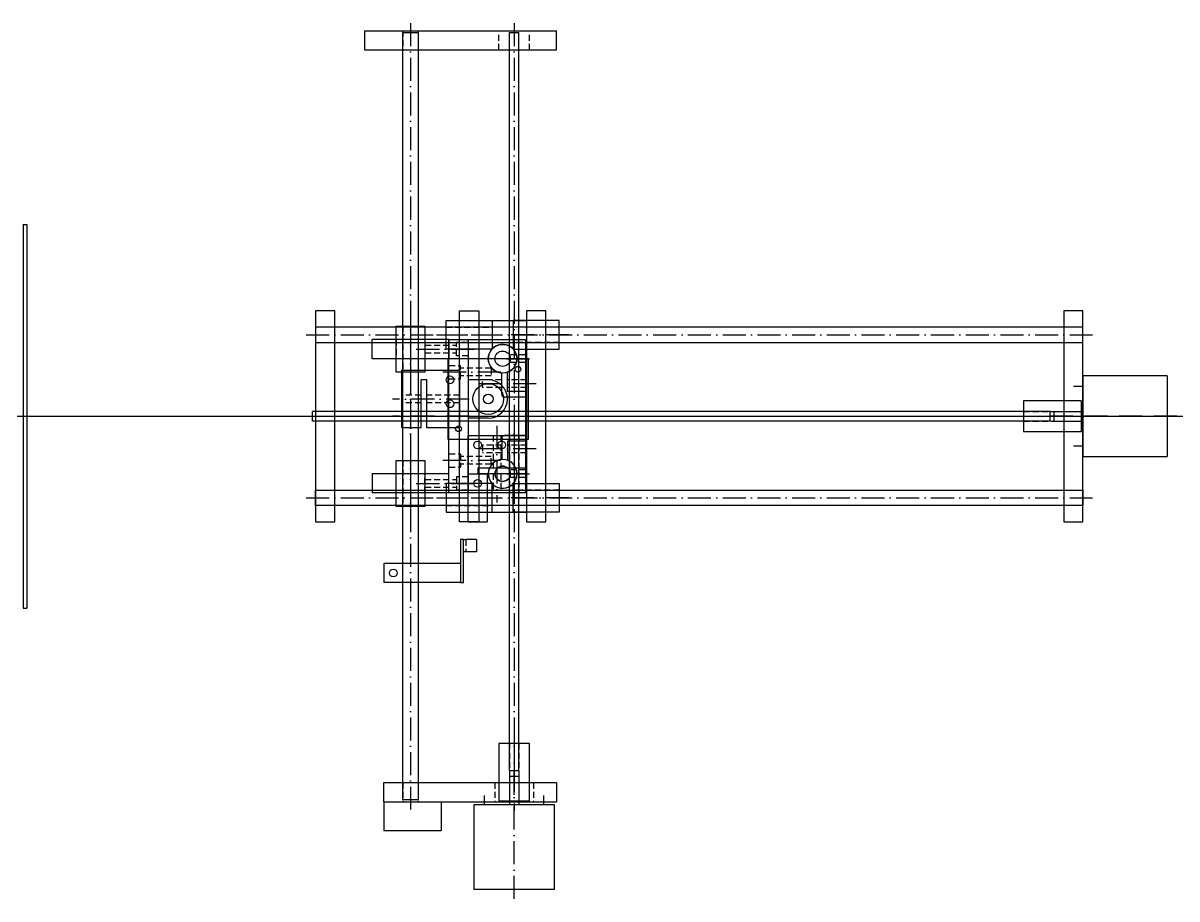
# Model space of a CAD drawing. Header units: millimetres. Extents: x -66 to 1186, y -195 to 418.
# Drawn here: x 584 to 1186, y -52 to 405 of the extents above; entities that cross this region are included whole.
import ezdxf

# ---------------------------------------------------------------- set-up
doc = ezdxf.new("R2010")
doc.units = ezdxf.units.MM
doc.linetypes.add('ACAD_ISO10W100', pattern=[18, 12, -3, 0, -3])
doc.linetypes.add('HIDDEN2', pattern=[4.7625, 3.175, -1.5875])
for name, color, linetype in [('bearings', 242, 'Continuous'), ('bed', 10, 'Continuous'), ('clutches', 90, 'Continuous'), ('endstops', 210, 'Continuous'), ('frame', 31, 'Continuous'), ('nuts', 182, 'Continuous'), ('rods', 34, 'Continuous'), ('screws', 51, 'Continuous'), ('steppers', 120, 'Continuous'), ('x_fix', 142, 'Continuous'), ('y_fix', 54, 'Continuous'), ('z_fix', 226, 'Continuous'), ('zx_fix', 86, 'Continuous')]:
    doc.layers.add(name, color=color, linetype=linetype)

# ---------------------------------------------------------------- blocks, each defined once
blk = doc.blocks.new('rod')
at = {"layer": 'rods'}
for p, q in [((4, 0), (-4, 0)), ((-4, 0), (-4, -400)), ((4, -400), (4, 0)), ((-4, -400), (4, -400))]:
    blk.add_line(p, q, dxfattribs=at)
at = {"layer": 'rods', "linetype": 'ACAD_ISO10W100'}
blk.add_line((0, 5), (0, -405), dxfattribs=at)
blk = doc.blocks.new('bearing1')
at = {"layer": 'bearings', "linetype": 'ACAD_ISO10W100'}
blk.add_line((0, 17), (0, -17), dxfattribs=at)
at = {"layer": 'bearings'}
for p, q in [((7.5, 12), (-7.5, 12)), ((-7.5, 12), (-7.5, -12)), ((7.5, -12), (7.5, 12)), ((-7.5, -12), (7.5, -12))]:
    blk.add_line(p, q, dxfattribs=at)
at = {"layer": 'bearings', "linetype": 'HIDDEN2'}
for p, q in [((-4, 12), (-4, -12)), ((4, 12), (4, -12))]:
    blk.add_line(p, q, dxfattribs=at)
blk = doc.blocks.new('bearing2')
at = {"layer": 'bearings'}
for radius in [7.5, 4]:
    blk.add_circle((0, 0), radius, dxfattribs=at)
blk = doc.blocks.new('stepper2')
at = {"layer": 'steppers'}
for p, q in [((21, 21), (-21, 21)), ((-21, 21), (-21, -21)), ((21, -21), (21, 21)), ((-21, -21), (21, -21))]:
    blk.add_line(p, q, dxfattribs=at)
for centre, radius in [((15.5, 15.5), 1.5), ((0, 0), 2.5), ((-15.5, -15.5), 1.5)]:
    blk.add_circle(centre, radius, dxfattribs=at)
blk = doc.blocks.new('stepper')
at = {"layer": 'steppers'}
for p, q in [((0, -21), (0, 21)), ((44, 21), (0, 21)), ((44, -21), (44, 21)), ((44, 15.5), (49, 15.5)), ((59, 2.5), (44, 2.5)), ((59, 2.5), (59, -2.5)), ((59, -2.5), (44, -2.5)), ((44, -15.5), (49, -15.5)), ((0, -21), (44, -21))]:
    blk.add_line(p, q, dxfattribs=at)
at = {"layer": 'steppers', "linetype": 'ACAD_ISO10W100'}
blk.add_line((-5, 0), (64, 0), dxfattribs=at)
blk = doc.blocks.new('but_front')
at = {"layer": 'nuts', "linetype": 'ACAD_ISO10W100'}
for p, q in [((15, 35), (15, -5)), ((24, 35), (24, -5))]:
    blk.add_line(p, q, dxfattribs=at)
at = {"layer": 'nuts'}
for p, q in [((0, 0), (0, 30)), ((0, 30), (30, 30)), ((15, 30), (23, 30)), ((30, 30), (30, 13)), ((30, 13), (5, 13)), ((5, 13), (5, 13)), ((5, 13), (5, 10)), ((30, 10), (5, 10)), ((30, 10), (30, 0)), ((30, 0), (0, 0))]:
    blk.add_line(p, q, dxfattribs=at)
at = {"layer": 'nuts', "linetype": 'HIDDEN2'}
for p, q in [((13, 30), (13, 13)), ((17, 30), (17, 13)), ((21.5, 30), (21.5, 0)), ((26.5, 30), (26.5, 0)), ((13, 10), (13, 0)), ((17, 10), (17, 0))]:
    blk.add_line(p, q, dxfattribs=at)
at = {"layer": 'nuts'}
for centre in [(5, 25), (17.5, 25)]:
    blk.add_circle(centre, 2, dxfattribs=at)
blk = doc.blocks.new('clutch')
at = {"layer": 'clutches', "linetype": 'ACAD_ISO10W100'}
blk.add_line((0, 35), (0, -5), dxfattribs=at)
at = {"layer": 'clutches'}
for p, q in [((8, 30), (-8, 30)), ((-8, 30), (-8, 0)), ((8, 0), (8, 30)), ((8, 0), (-8, 0))]:
    blk.add_line(p, q, dxfattribs=at)
at = {"layer": 'clutches', "linetype": 'HIDDEN2'}
for p, q in [((-2.5, 30), (-2.5, 0)), ((2.5, 30), (2.5, 0))]:
    blk.add_line(p, q, dxfattribs=at)
blk = doc.blocks.new('screw_1')
at = {"linetype": 'ACAD_ISO10W100'}
blk.add_line((0, 389.64), (0, -5), dxfattribs=at)
at = {"layer": 'screws'}
for p, q in [((-2.5, 0), (-2.5, 384.64)), ((-2.5, 384.64), (2.5, 384.64)), ((2.5, 0), (2.5, 384.64)), ((-2.5, 0), (2.5, 0))]:
    blk.add_line(p, q, dxfattribs=at)

msp = doc.modelspace()

# ---------------------------------------------------------------- linework, layer by layer
msp.add_xline((0, 200), (1, 0))
at = {"layer": 'bed'}
for p, q in [((584, 300), (584, 100)), ((584, 300), (586, 300)), ((586, 300), (586, 100)), ((584, 100), (586, 100))]:
    msp.add_line(p, q, dxfattribs=at)
at = {"layer": 'clutches'}
msp.add_circle((826.5, 209), 8, dxfattribs=at)
at = {"layer": 'endstops'}
for p, q in [((816, 144.999), (816, 169.999)), ((816, 169.999), (826, 169.999)), ((826, 169.999), (826, 144.999)), ((816, 144.999), (826, 144.999)), ((812, 135.673), (812, 113.303)), ((813.54, 135.673), (812, 135.673)), ((813.54, 113.303), (813.54, 135.673)), ((813.54, 135.673), (814.75, 135.673)), ((820.45, 135.673), (814.75, 135.673)), ((820.45, 135.673), (820.45, 129.243)), ((814.75, 129.243), (813.54, 129.243)), ((820.45, 129.243), (814.75, 129.243)), ((812, 123.303), (772, 123.303)), ((772, 123.303), (772, 113.303)), ((812, 123.303), (812, 113.303)), ((812, 113.303), (772, 113.303)), ((812, 113.303), (813.54, 113.303))]:
    msp.add_line(p, q, dxfattribs=at)
at = {"layer": 'endstops', "linetype": 'HIDDEN2'}
msp.add_line((814.75, 135.673), (814.75, 129.243), dxfattribs=at)
at = {"layer": 'endstops'}
for centre in [(821, 164.999), (777, 118.303)]:
    msp.add_circle(centre, 2, dxfattribs=at)
at = {"layer": 'frame'}
for p, q in [((772, -1), (802, -1)), ((772, -1), (772, -16)), ((802, -1), (802, -16)), ((772, -16), (802, -16))]:
    msp.add_line(p, q, dxfattribs=at)
at = {"layer": 'rods'}
for centre in [(834, 230), (834, 170)]:
    msp.add_circle(centre, 4, dxfattribs=at)
at = {"layer": 'x_fix', "linetype": 'ACAD_ISO10W100'}
for p, q in [((786, 245), (786, 155)), ((789, 235), (821, 235)), ((836, 230), (851, 230)), ((833, 223), (801, 223)), ((833, 177), (801, 177)), ((836, 170), (851, 170)), ((789, 165), (821, 165))]:
    msp.add_line(p, q, dxfattribs=at)
at = {"layer": 'x_fix'}
for p, q in [((806, 240), (766, 240)), ((766, 230), (766, 240)), ((806, 240), (806, 230)), ((806, 240), (816, 240)), ((806, 160), (806, 240)), ((816, 240), (816, 160)), ((816, 240), (846, 240)), ((846, 240), (846, 160)), ((806, 230), (766, 230)), ((826.5, 219), (816, 219)), ((826.5, 199), (816, 199)), ((806, 170), (766, 170)), ((766, 170), (766, 160)), ((806, 160), (806, 170)), ((806, 160), (766, 160)), ((816, 160), (806, 160)), ((846, 160), (816, 160))]:
    msp.add_line(p, q, dxfattribs=at)
at = {"layer": 'x_fix', "linetype": 'HIDDEN2'}
for p, q in [((778.5, 240), (778.5, 230)), ((793.5, 240), (793.5, 230)), ((793.503, 237), (810, 237)), ((816, 238.5), (810, 238.5)), ((810, 231.5), (810, 238.5)), ((793.5, 233), (810, 233)), ((816, 231.5), (810, 231.5)), ((846, 232), (837.464, 232)), ((806, 226.5), (812, 226.5)), ((812, 219.5), (812, 226.5)), ((828, 225), (812, 225)), ((828, 225), (828, 221)), ((846, 228), (837.464, 228)), ((806, 219.5), (812, 219.5)), ((828, 221), (812, 221)), ((806, 180.5), (812, 180.5)), ((812, 180.5), (812, 173.5)), ((828, 179), (812, 179)), ((828, 175), (812, 175)), ((828, 175), (828, 179)), ((778.5, 160), (778.5, 170)), ((793.5, 160), (793.5, 170)), ((806, 173.5), (812, 173.5)), ((816, 168.5), (810, 168.5)), ((810, 168.5), (810, 161.5)), ((846, 172), (837.464, 172)), ((793.5, 167), (810, 167)), ((793.5, 163), (810, 163)), ((846, 168), (837.464, 168)), ((816, 161.5), (810, 161.5))]:
    msp.add_line(p, q, dxfattribs=at)
at = {"layer": 'x_fix'}
for centre, radius in [((834, 230), 4), ((842, 224.5), 1.5), ((811, 193.5), 1.5), ((834, 170), 4)]:
    msp.add_circle(centre, radius, dxfattribs=at)
msp.add_arc((826.5, 209), 10, 270, 90, dxfattribs=at)
at = {"layer": 'y_fix'}
for p, q in [((762, 401), (862, 401)), ((762, 401), (762, 391)), ((862, 391), (862, 401)), ((762, 391), (862, 391)), ((772, -1), (772, 9)), ((772, 9), (862, 9)), ((862, 9), (862, -1)), ((772, -1), (862, -1))]:
    msp.add_line(p, q, dxfattribs=at)
at = {"layer": 'y_fix', "linetype": 'HIDDEN2'}
for p, q in [((782, 401), (782, 391)), ((790, 401), (790, 391)), ((832, 391), (832, 401)), ((848, 391), (848, 401)), ((782, 9), (782, -1)), ((790, 9), (790, -1)), ((830, 9), (830, -1)), ((850, 9), (850, -1))]:
    msp.add_line(p, q, dxfattribs=at)
at = {"layer": 'z_fix'}
for p, q in [((736.5, 255), (736.5, 145)), ((746.5, 255), (736.5, 255)), ((746.5, 145), (746.5, 255)), ((1126.5, 255), (1126.5, 145)), ((1136.5, 255), (1126.5, 255)), ((1136.5, 145), (1136.5, 255)), ((736.5, 145), (746.5, 145)), ((1126.5, 145), (1136.5, 145))]:
    msp.add_line(p, q, dxfattribs=at)
at = {"layer": 'zx_fix'}
for p, q in [((811.5, 145), (811.5, 255)), ((811.5, 255), (821.5, 255)), ((821.5, 255), (821.5, 145)), ((846.5, 255), (846.5, 145)), ((856.5, 255), (846.5, 255)), ((856.5, 145), (856.5, 255)), ((821.5, 250), (821.5, 150)), ((821.5, 250), (846.5, 250)), ((846.5, 250), (846.5, 150)), ((836.5, 213), (836.5, 222.929)), ((833.5, 211.5), (833.5, 222.517)), ((846.5, 217), (846.5, 215)), ((846.5, 213), (836.5, 213)), ((846.5, 210), (835, 210)), ((833.5, 188.5), (833.5, 177.483)), ((846.5, 190), (835, 190)), ((846.5, 187), (836.5, 187)), ((836.5, 187), (836.5, 177.071)), ((846.5, 183), (846.5, 185)), ((821.5, 145), (811.5, 145)), ((821.5, 150), (846.5, 150)), ((846.5, 145), (856.5, 145))]:
    msp.add_line(p, q, dxfattribs=at)
at = {"layer": 'zx_fix', "linetype": 'ACAD_ISO10W100'}
for p, q in [((851.5, 217), (818.5, 217)), ((851.5, 183), (818.5, 183))]:
    msp.add_line(p, q, dxfattribs=at)
at = {"layer": 'zx_fix', "linetype": 'HIDDEN2'}
for p, q in [((833.5, 219), (823.5, 219)), ((823.5, 215), (823.5, 219)), ((846.5, 219), (836.5, 219)), ((833.5, 215), (823.5, 215)), ((846.5, 215), (836.5, 215)), ((833.5, 185), (823.5, 185)), ((823.5, 185), (823.5, 181)), ((833.5, 181), (823.5, 181)), ((846.5, 185), (836.5, 185)), ((846.5, 181), (836.5, 181))]:
    msp.add_line(p, q, dxfattribs=at)
at = {"layer": 'zx_fix'}
for centre, radius, start, end in [((834, 230), 7.5, 289.471221, 266.177446), ((835, 211.5), 1.5, 180, 270), ((835, 188.5), 1.5, 90, 180), ((834, 170), 7.5, 93.822554, 70.528779)]:
    msp.add_arc(centre, radius, start, end, dxfattribs=at)

# ---------------------------------------------------------------- block references
at = {"layer": 'bearings', "xscale": -1}
for p in [(786, 235), (786, 165)]:
    msp.add_blockref('bearing1', p, dxfattribs=at)
for name, p, rotation in [('bearing1', (816.5, 242.5), 90), ('bearing2', (834, 170), 180), ('bearing1', (851.5, 157.5), 270)]:
    msp.add_blockref(name, p, dxfattribs=dict(at, rotation=rotation))
at = {"layer": 'bearings'}
for p, rotation in [((851.5, 242.5), 270), ((816.5, 157.5), 90)]:
    msp.add_blockref('bearing1', p, dxfattribs=dict(at, rotation=rotation))
msp.add_blockref('bearing2', (834, 230), dxfattribs=at)
at = {"layer": 'nuts', "rotation": 270}
msp.add_blockref('but_front', (781.5, 224), dxfattribs=at)
at = {"layer": 'nuts'}
msp.add_blockref('but_front', (816, 160), dxfattribs=at)
at = {"layer": 'rods', "xscale": -1}
msp.add_blockref('rod', (786, 400), dxfattribs=at)
at = {"layer": 'screws'}
msp.add_blockref('screw_1', (840, 15.364), dxfattribs=at)
at = {"layer": 'screws', "rotation": 90}
msp.add_blockref('screw_1', (1119.5, 200), dxfattribs=at)
at = {"layer": 'steppers'}
msp.add_blockref('stepper2', (826.5, 209), dxfattribs=at)
for p, rotation in [((1180.5, 200), 180), ((840, -46.636), 90)]:
    msp.add_blockref('stepper', p, dxfattribs=dict(at, rotation=rotation))
at = {"layer": 'y_fix', "rotation": 90}
for name, p in [('rod', (736.5, 242.5)), ('clutch', (1135.5, 200))]:
    msp.add_blockref(name, p, dxfattribs=at)
at = {"layer": 'y_fix', "xscale": -1, "rotation": 90}
msp.add_blockref('rod', (736.5, 157.5), dxfattribs=at)
at = {"layer": 'y_fix'}
msp.add_blockref('clutch', (840, -0.636), dxfattribs=at)

doc.saveas('drawing.dxf')
